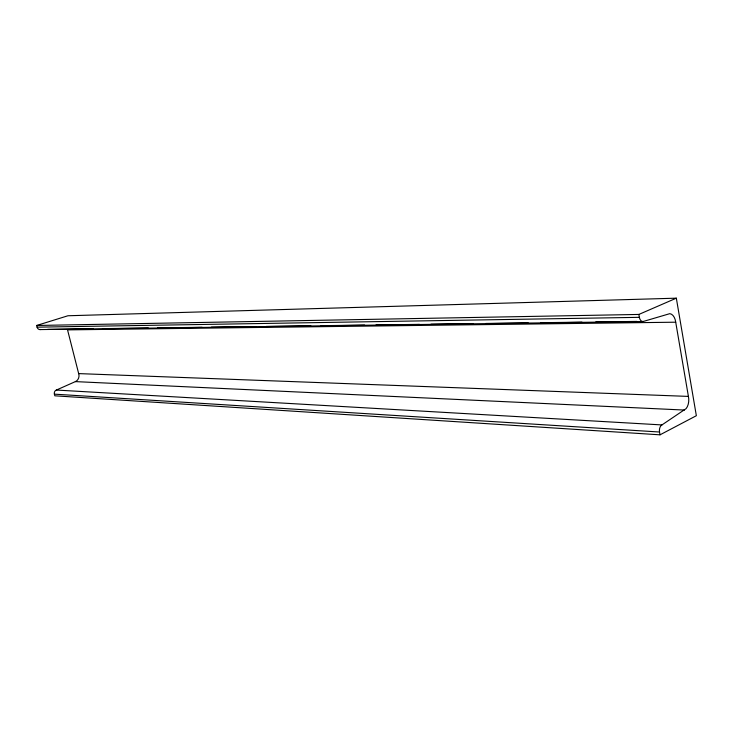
<?xml version="1.0" encoding="UTF-8"?>
<svg xmlns="http://www.w3.org/2000/svg" width="733" height="733" viewBox="0 0 733 733"><rect width="100%" height="100%" fill="white"/><g stroke="black" fill="none" stroke-linecap="round" stroke-linejoin="round"><path stroke-width="1.1" d="M56.386 390.048L661.945 424.929L686.088 408.647A10.473 6.386 -88.2 0 0 688.406 396.406L675.716 322.199A10.583 6.524 89.9 0 0 669.797 313.66L643.785 321.32A5.69 3.573 89.7 0 1 639.368 317.334L638.855 314.439L676.33 298.175L696.35 415.712L660.021 434.825L54.819 395.811L54.389 394.152A3.28 2.914 -85 0 1 56.386 390.048L75.609 381.508M40.764 329.465A3.308 2.969 87.6 0 1 37.081 327.165L36.65 325.479L67.958 315.758L676.33 298.175M36.65 325.479L638.855 314.439M37.081 327.165L639.368 317.334M47.627 329.374L93.403 328.75M102.556 328.631L148.323 328.008M157.476 327.889L202.106 327.284M211.26 327.165L255.881 326.561M266.18 326.423L310.81 325.819M321.1 325.681L364.585 325.095M376.029 324.939L419.505 324.353M430.949 324.197L473.289 323.62M485.878 323.455L528.209 322.877M540.798 322.712L581.993 322.154M595.727 321.97L636.913 321.411M39.994 329.584L642.859 321.521M675.716 322.199L67.546 329.877L78.669 373.601A6.166 5.433 -87 0 1 76.745 380.794L75.371 381.609L684.466 410.059M78.669 373.601L688.406 396.406M54.389 394.152L659.526 432.012A5.607 3.463 -87.4 0 1 661.945 424.929M659.526 432.012L660.021 434.825"/></g></svg>
